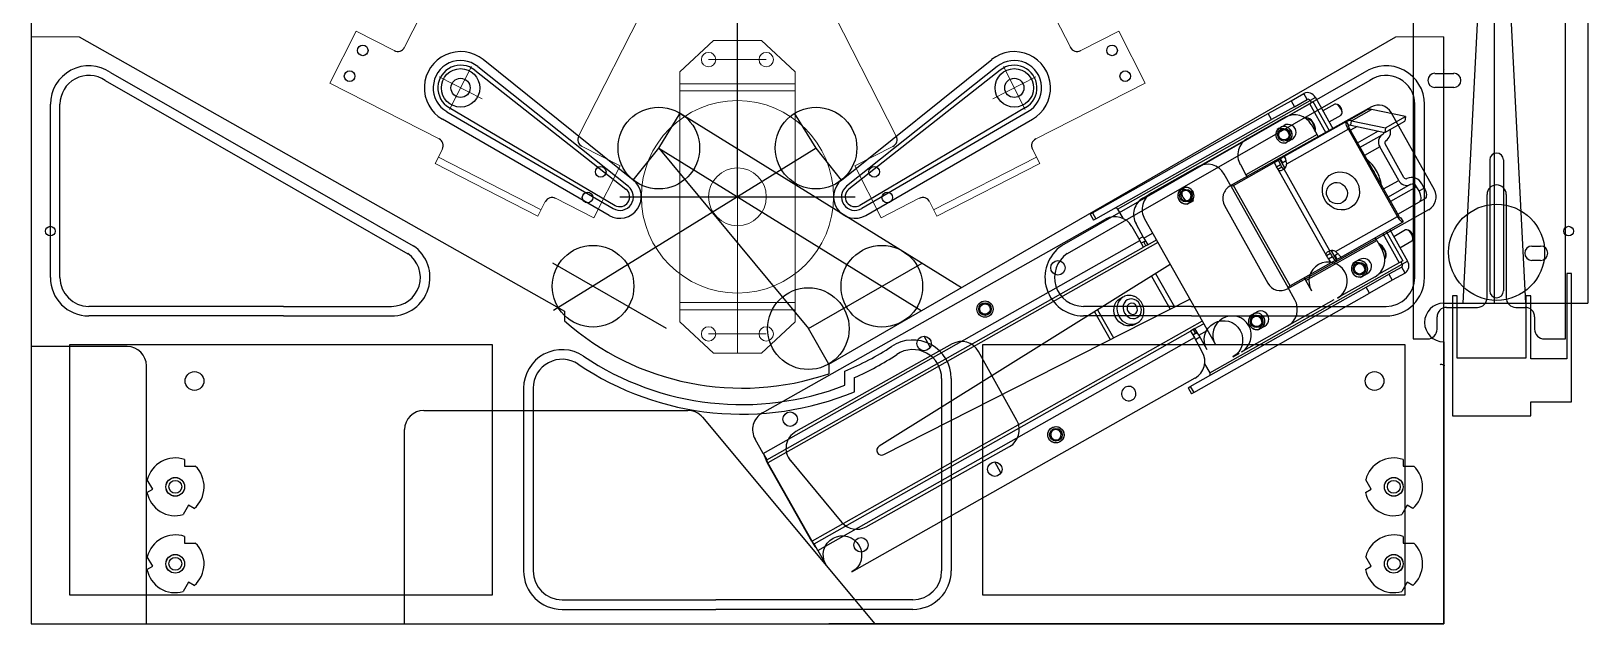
# Model space of a CAD drawing. Extents: x 0 to 20.3, y 0 to 42.
# Drawn here: x 0 to 20.25, y 0 to 7.7 of the extents above; entities that cross this region are included whole.
import ezdxf

# ---------------------------------------------------------------- set-up
doc = ezdxf.new("R2010")
doc.units = 0
doc.header["$LTSCALE"] = 5
doc.header["$MEASUREMENT"] = 0
for name, color, linetype in [('DF_COMP', 4, 'Continuous'), ('Z0_BALLGEOM', 6, 'Continuous'), ('Z0_BOTCOMP', 4, 'Continuous'), ('Z0_CUT500', 4, 'Continuous'), ('Z0_CUTFLUTE', 5, 'Continuous'), ('Z0_TOPCOMP', 6, 'Continuous'), ('Z0_WOODOUTLINE', 5, 'Continuous')]:
    doc.layers.add(name, color=color, linetype=linetype)

msp = doc.modelspace()

# ---------------------------------------------------------------- linework, layer by layer
at = {"layer": 'DF_COMP', "color": 4, "linetype": 'Continuous', "lineweight": 25}
for p, q in [((18.57, 7.06), (18.57, 7.06)), ((18.57, 7.06), (18.57, 7.06)), ((19.035, 5.702), (19.035, 5.702)), ((19.035, 5.702), (19.035, 5.702)), ((18.332, 3.368), (18.329, 3.365)), ((18.332, 3.368), (18.329, 3.365)), ((18.34, 3.369), (18.332, 3.368)), ((18.34, 3.369), (18.332, 3.368)), ((18.351, 3.368), (18.34, 3.369)), ((18.351, 3.368), (18.34, 3.369)), ((18.363, 3.364), (18.351, 3.368)), ((18.363, 3.364), (18.351, 3.368)), ((18.376, 3.358), (18.363, 3.364)), ((18.376, 3.358), (18.363, 3.364)), ((18.386, 3.359), (18.377, 3.357)), ((18.386, 3.359), (18.377, 3.357)), ((18.387, 3.351), (18.386, 3.359)), ((18.387, 3.351), (18.386, 3.359))]:
    msp.add_line(p, q, dxfattribs=at)
at = {"layer": 'Z0_BALLGEOM', "color": 5, "linetype": 'Continuous', "lineweight": 25}
for p, q in [((9.188, 5.548), (9.188, 13)), ((7.658, 5.548), (10.717, 5.548))]:
    msp.add_line(p, q, dxfattribs=at)
at = {"layer": 'Z0_BALLGEOM', "color": 6, "linetype": 'Continuous', "lineweight": 25}
for p, q in [((8.165, 6.181), (8.444, 6.633)), ((8.444, 6.633), (12.102, 4.37)), ((10.21, 6.181), (9.931, 6.633)), ((7.833, 5.766), (8.165, 6.181)), ((8.165, 6.181), (10.11, 3.835)), ((8.165, 6.181), (9.188, 5.548)), ((10.21, 6.181), (9.188, 5.548)), ((10.542, 5.766), (10.21, 6.181)), ((9.188, 5.548), (6.796, 4.069)), ((9.188, 5.548), (11.579, 4.069)), ((8.265, 3.835), (6.786, 4.688)), ((10.11, 3.835), (11.589, 4.688)), ((10.375, 3.375), (10.11, 3.835))]:
    msp.add_line(p, q, dxfattribs=at)
for centre in [(8.165, 6.181), (10.21, 6.181), (7.309, 4.386), (11.066, 4.386), (10.11, 3.835)]:
    msp.add_circle(centre, 0.531, dxfattribs=at)
at = {"layer": 'Z0_BOTCOMP', "color": 4, "linetype": 'Continuous', "lineweight": 5}
for p, q in [((4.857, 7.491), (5.929, 9.596)), ((13.518, 7.491), (12.446, 9.596)), ((7.122, 6.337), (8.195, 8.441)), ((11.253, 6.337), (10.18, 8.441)), ((3.884, 7.026), (4.227, 7.699)), ((4.227, 7.699), (4.722, 7.447)), ((14.148, 7.699), (13.653, 7.447)), ((14.491, 7.026), (14.148, 7.699)), ((8.438, 7.173), (8.875, 7.58)), ((8.875, 7.58), (9.5, 7.58)), ((9.188, 7.017), (9.188, 7.58)), ((9.5, 7.58), (9.938, 7.173)), ((8.812, 7.33), (9.562, 7.33)), ((9.188, 7.33), (9.188, 7.017)), ((5.307, 7.105), (5.865, 6.821)), ((5.444, 6.684), (5.728, 7.241)), ((8.438, 7.017), (8.438, 7.173)), ((9.938, 7.017), (9.938, 7.173)), ((13.068, 7.105), (12.51, 6.821)), ((12.931, 6.684), (12.647, 7.241)), ((5.307, 6.301), (3.884, 7.026)), ((8.438, 6.923), (8.438, 7.017)), ((8.438, 7.017), (9.938, 7.017)), ((8.438, 4.173), (8.438, 6.923)), ((8.438, 6.923), (9.938, 6.923)), ((9.938, 6.923), (8.438, 6.923)), ((9.188, 7.017), (9.188, 4.08)), ((9.938, 7.017), (9.938, 6.923)), ((9.938, 6.923), (9.938, 4.173)), ((13.068, 6.301), (14.491, 7.026)), ((5.255, 5.979), (5.35, 6.166)), ((7.166, 6.202), (7.661, 5.95)), ((11.209, 6.202), (10.714, 5.95)), ((13.12, 5.979), (13.025, 6.166)), ((6.593, 5.298), (5.255, 5.979)), ((6.635, 5.38), (5.297, 6.062)), ((7.318, 5.276), (7.661, 5.95)), ((11.057, 5.276), (10.714, 5.95)), ((11.74, 5.38), (13.078, 6.062)), ((11.782, 5.298), (13.12, 5.979)), ((6.688, 5.485), (6.593, 5.298)), ((7.318, 5.276), (6.823, 5.529)), ((7.938, 5.548), (10.438, 5.548)), ((11.057, 5.276), (11.552, 5.529)), ((11.687, 5.485), (11.782, 5.298)), ((8.438, 4.173), (8.438, 4.08)), ((9.938, 4.173), (8.438, 4.173)), ((9.938, 4.173), (8.438, 4.173)), ((8.438, 3.923), (8.438, 4.08)), ((8.438, 4.08), (9.938, 4.08)), ((9.188, 4.08), (9.188, 3.517)), ((9.188, 4.08), (9.188, 3.767)), ((9.938, 4.08), (9.938, 4.173)), ((9.938, 3.923), (9.938, 4.08)), ((8.438, 3.923), (8.875, 3.517)), ((9.5, 3.517), (9.938, 3.923)), ((8.812, 3.767), (9.562, 3.767)), ((8.875, 3.517), (9.5, 3.517))]:
    msp.add_line(p, q, dxfattribs=at)
at = {"layer": 'Z0_BOTCOMP', "color": 4, "linetype": 'Continuous', "lineweight": 25}
for p, q in [((17.978, 8.552), (17.978, 3.702)), ((19.958, 3.702), (19.958, 7.862)), ((18.261, 7.152), (18.506, 7.152)), ((18.386, 7.197), (18.386, 7.197)), ((16.389, 6.797), (16.555, 6.891)), ((16.6, 6.813), (16.555, 6.891)), ((18.506, 6.967), (18.261, 6.967)), ((14.133, 5.387), (16.637, 6.799)), ((16.092, 6.63), (16.389, 6.797)), ((16.434, 6.719), (16.136, 6.551)), ((16.632, 6.756), (16.358, 6.602)), ((16.389, 6.797), (16.434, 6.719)), ((16.434, 6.719), (16.6, 6.813)), ((16.677, 6.782), (16.632, 6.756)), ((16.846, 6.377), (16.632, 6.756)), ((16.705, 6.838), (16.637, 6.799)), ((16.637, 6.799), (16.654, 6.769)), ((16.891, 6.403), (16.677, 6.782)), ((16.705, 6.838), (16.936, 6.428)), ((16.958, 6.75), (16.803, 6.663)), ((16.959, 6.751), (16.958, 6.75)), ((16.973, 6.753), (16.959, 6.751)), ((16.99, 6.747), (16.973, 6.753)), ((17.003, 6.741), (16.986, 6.749)), ((17.008, 6.733), (16.99, 6.747)), ((17.024, 6.714), (17.008, 6.733)), ((17.038, 6.691), (17.024, 6.714)), ((17.048, 6.667), (17.038, 6.691)), ((17.175, 6.537), (17.435, 6.683)), ((17.879, 6.59), (17.435, 6.683)), ((13.806, 5.34), (16.092, 6.63)), ((13.85, 5.261), (16.136, 6.551)), ((16.312, 6.582), (15.825, 6.307)), ((16.136, 6.551), (16.092, 6.63)), ((17.111, 6.527), (16.301, 6.07)), ((16.594, 6.573), (16.579, 6.568)), ((16.594, 6.573), (16.58, 6.568)), ((16.594, 6.573), (16.582, 6.569)), ((16.613, 6.57), (16.594, 6.573)), ((16.613, 6.57), (16.594, 6.573)), ((16.613, 6.57), (16.594, 6.573)), ((16.633, 6.559), (16.613, 6.57)), ((16.633, 6.559), (16.613, 6.57)), ((16.633, 6.559), (16.613, 6.57)), ((16.653, 6.542), (16.633, 6.559)), ((16.653, 6.542), (16.633, 6.559)), ((16.653, 6.542), (16.633, 6.559)), ((16.672, 6.518), (16.653, 6.542)), ((16.672, 6.519), (16.653, 6.542)), ((16.672, 6.519), (16.653, 6.542)), ((16.727, 6.356), (16.653, 6.487)), ((16.688, 6.492), (16.672, 6.519)), ((16.688, 6.492), (16.672, 6.519)), ((16.688, 6.492), (16.672, 6.518)), ((16.699, 6.464), (16.688, 6.492)), ((16.7, 6.464), (16.688, 6.492)), ((16.7, 6.464), (16.688, 6.492)), ((16.884, 6.52), (17.039, 6.607)), ((17.039, 6.607), (17.043, 6.611)), ((17.043, 6.611), (17.05, 6.624)), ((17.052, 6.643), (17.048, 6.667)), ((17.05, 6.624), (17.052, 6.643)), ((17.052, 6.632), (17.054, 6.651)), ((17.105, 6.515), (17.107, 6.523)), ((17.105, 6.504), (17.105, 6.515)), ((17.107, 6.491), (17.105, 6.504)), ((17.107, 6.523), (17.111, 6.527)), ((17.112, 6.476), (17.107, 6.491)), ((17.111, 6.527), (17.37, 6.673)), ((17.14, 6.475), (17.111, 6.527)), ((17.166, 6.478), (17.175, 6.537)), ((17.175, 6.537), (17.619, 6.444)), ((17.61, 6.385), (17.87, 6.532)), ((17.619, 6.444), (17.879, 6.59)), ((17.879, 6.59), (17.87, 6.532)), ((15.209, 5.953), (15.784, 6.278)), ((16.727, 6.356), (15.803, 5.835)), ((16.208, 6.425), (16.298, 6.476)), ((16.401, 6.293), (16.311, 6.243)), ((17.135, 6.426), (16.331, 5.972)), ((16.706, 6.436), (16.699, 6.464)), ((16.706, 6.436), (16.7, 6.464)), ((16.706, 6.436), (16.7, 6.464)), ((16.704, 6.397), (16.707, 6.412)), ((16.704, 6.397), (16.707, 6.412)), ((16.704, 6.397), (16.707, 6.412)), ((16.707, 6.412), (16.706, 6.436)), ((16.707, 6.412), (16.706, 6.436)), ((16.707, 6.412), (16.706, 6.436)), ((16.746, 6.321), (16.727, 6.356)), ((17.118, 6.46), (17.112, 6.476)), ((17.125, 6.443), (17.118, 6.46)), ((17.135, 6.426), (17.125, 6.443)), ((17.15, 6.434), (17.135, 6.426)), ((17.773, 5.293), (17.135, 6.426)), ((17.138, 6.47), (17.139, 6.473)), ((17.138, 6.466), (17.138, 6.47)), ((17.139, 6.461), (17.138, 6.466)), ((17.139, 6.473), (17.14, 6.475)), ((17.141, 6.455), (17.139, 6.461)), ((17.143, 6.448), (17.141, 6.455)), ((17.146, 6.441), (17.143, 6.448)), ((17.15, 6.434), (17.146, 6.441)), ((17.789, 5.302), (17.15, 6.434)), ((17.248, 6.461), (17.162, 6.412)), ((17.166, 6.478), (17.61, 6.385)), ((17.254, 6.249), (17.527, 6.403)), ((17.287, 6.191), (17.576, 6.354)), ((17.576, 6.354), (17.576, 6.354)), ((17.619, 6.444), (17.61, 6.385)), ((17.544, 6.197), (17.346, 6.086)), ((17.789, 5.762), (17.544, 6.197)), ((17.857, 5.8), (17.612, 6.235)), ((17.62, 6.276), (17.62, 6.276)), ((15.177, 5.938), (14.578, 5.601)), ((15.64, 5.697), (16.168, 5.995)), ((15.73, 5.966), (15.803, 5.835)), ((16.168, 5.995), (16.22, 6.025)), ((16.168, 5.995), (16.2, 5.937)), ((16.2, 5.937), (16.252, 5.966)), ((16.215, 5.909), (16.267, 5.938)), ((16.215, 5.909), (16.851, 4.781)), ((16.243, 6.037), (16.22, 6.025)), ((16.22, 6.025), (16.252, 5.966)), ((16.247, 6.04), (16.243, 6.037)), ((16.31, 5.918), (16.243, 6.037)), ((16.243, 6.037), (16.243, 6.037)), ((16.243, 6.037), (16.31, 5.918)), ((16.253, 6.043), (16.247, 6.04)), ((16.276, 5.987), (16.247, 6.04)), ((16.301, 6.07), (16.253, 6.043)), ((16.282, 5.991), (16.253, 6.043)), ((16.276, 5.987), (16.273, 5.985)), ((16.282, 5.991), (16.276, 5.987)), ((16.323, 6.014), (16.282, 5.991)), ((16.895, 4.848), (16.298, 5.906)), ((16.314, 6.047), (16.301, 6.07)), ((16.304, 5.929), (16.324, 5.94)), ((17.454, 5.896), (17.47, 5.869)), ((15.022, 5.684), (14.933, 5.634)), ((15.61, 5.68), (15.518, 5.843)), ((15.64, 5.697), (15.61, 5.68)), ((15.61, 5.68), (16.347, 4.374)), ((16.378, 4.391), (15.64, 5.697)), ((15.803, 5.835), (15.823, 5.801)), ((16.798, 5.667), (16.808, 5.712)), ((16.808, 5.712), (16.827, 5.754)), ((16.827, 5.754), (16.853, 5.792)), ((16.853, 5.792), (16.886, 5.823)), ((16.859, 5.648), (16.874, 5.678)), ((16.874, 5.678), (16.897, 5.703)), ((16.886, 5.823), (16.925, 5.848)), ((16.897, 5.703), (16.925, 5.722)), ((16.925, 5.848), (16.967, 5.864)), ((16.925, 5.722), (16.957, 5.732)), ((16.957, 5.732), (16.991, 5.734)), ((16.967, 5.864), (17.012, 5.871)), ((16.991, 5.734), (17.024, 5.728)), ((17.012, 5.871), (17.058, 5.87)), ((17.024, 5.728), (17.056, 5.712)), ((17.056, 5.712), (17.083, 5.69)), ((17.058, 5.87), (17.104, 5.86)), ((17.083, 5.69), (17.103, 5.662)), ((17.104, 5.86), (17.146, 5.841)), ((17.146, 5.841), (17.185, 5.815)), ((17.185, 5.815), (17.219, 5.781)), ((17.219, 5.781), (17.246, 5.742)), ((17.246, 5.742), (17.265, 5.699)), ((17.265, 5.699), (17.277, 5.653)), ((17.47, 5.869), (17.485, 5.841)), ((17.592, 5.65), (17.789, 5.762)), ((17.94, 5.708), (17.652, 5.545)), ((18.023, 5.678), (17.684, 5.487)), ((17.896, 5.786), (17.896, 5.786)), ((17.94, 5.708), (17.941, 5.708)), ((18.054, 5.624), (18.023, 5.678)), ((18.122, 5.662), (18.091, 5.717)), ((14.468, 5.535), (14.549, 5.581)), ((15.036, 5.451), (15.125, 5.501)), ((16.796, 5.62), (16.798, 5.667)), ((16.803, 5.573), (16.796, 5.62)), ((16.819, 5.528), (16.803, 5.573)), ((16.842, 5.487), (16.819, 5.528)), ((16.872, 5.451), (16.842, 5.487)), ((16.851, 5.614), (16.859, 5.648)), ((16.852, 5.579), (16.851, 5.614)), ((16.862, 5.546), (16.852, 5.579)), ((16.879, 5.515), (16.862, 5.546)), ((16.903, 5.489), (16.879, 5.515)), ((16.932, 5.47), (16.903, 5.489)), ((16.965, 5.459), (16.932, 5.47)), ((17.063, 5.478), (17.032, 5.463)), ((17.088, 5.5), (17.063, 5.478)), ((17.107, 5.528), (17.088, 5.5)), ((17.103, 5.662), (17.117, 5.629)), ((17.119, 5.56), (17.107, 5.528)), ((17.117, 5.629), (17.122, 5.595)), ((17.122, 5.595), (17.119, 5.56)), ((17.236, 5.475), (17.206, 5.441)), ((17.259, 5.515), (17.236, 5.475)), ((17.273, 5.559), (17.259, 5.515)), ((17.279, 5.606), (17.273, 5.559)), ((17.277, 5.653), (17.279, 5.606)), ((17.776, 5.324), (18.061, 5.484)), ((18.054, 5.624), (18.122, 5.662)), ((18.065, 5.602), (18.054, 5.624)), ((18.129, 5.522), (18.061, 5.484)), ((18.061, 5.484), (18.07, 5.492)), ((18.073, 5.58), (18.065, 5.602)), ((18.07, 5.492), (18.077, 5.504)), ((18.079, 5.558), (18.073, 5.58)), ((18.077, 5.504), (18.081, 5.52)), ((18.081, 5.538), (18.079, 5.558)), ((18.081, 5.52), (18.081, 5.538)), ((18.122, 5.662), (18.132, 5.64)), ((18.138, 5.531), (18.129, 5.522)), ((18.132, 5.64), (18.141, 5.618)), ((18.145, 5.542), (18.138, 5.531)), ((18.141, 5.618), (18.147, 5.596)), ((18.148, 5.558), (18.145, 5.542)), ((18.147, 5.596), (18.149, 5.576)), ((18.149, 5.576), (18.148, 5.558)), ((18.938, 4.237), (18.938, 5.577)), ((19.188, 5.577), (19.188, 4.237)), ((13.777, 5.323), (13.806, 5.34)), ((13.777, 5.323), (13.821, 5.245)), ((13.806, 5.34), (13.85, 5.261)), ((14.133, 5.387), (14.199, 5.269)), ((16.909, 5.42), (16.872, 5.451)), ((16.95, 5.398), (16.909, 5.42)), ((16.994, 5.383), (16.95, 5.398)), ((16.999, 5.457), (16.965, 5.459)), ((16.969, 4.839), (17.773, 5.293)), ((17.04, 5.377), (16.994, 5.383)), ((17.032, 5.463), (16.999, 5.457)), ((17.086, 5.38), (17.04, 5.377)), ((17.13, 5.392), (17.086, 5.38)), ((17.17, 5.413), (17.13, 5.392)), ((17.206, 5.441), (17.17, 5.413)), ((17.789, 5.302), (17.773, 5.293)), ((17.783, 5.277), (17.773, 5.293)), ((17.794, 5.261), (17.783, 5.277)), ((17.793, 5.295), (17.789, 5.302)), ((17.797, 5.289), (17.793, 5.295)), ((17.801, 5.284), (17.797, 5.289)), ((17.805, 5.279), (17.801, 5.284)), ((17.809, 5.276), (17.805, 5.279)), ((17.813, 5.273), (17.809, 5.276)), ((17.816, 5.272), (17.813, 5.273)), ((17.818, 5.273), (17.816, 5.272)), ((17.818, 5.273), (17.848, 5.221)), ((9.512, 2.74), (13.976, 5.258)), ((13.85, 5.261), (13.821, 5.245)), ((14.316, 5.163), (14.42, 4.979)), ((14.476, 5.011), (14.373, 5.195)), ((14.476, 5.011), (14.588, 5.074)), ((14.483, 5.26), (15.405, 3.627)), ((17.033, 4.761), (17.848, 5.221)), ((17.583, 5.071), (17.796, 4.692)), ((17.628, 5.096), (17.842, 4.718)), ((17.673, 5.122), (17.904, 4.712)), ((17.879, 5.117), (17.725, 5.03)), ((17.805, 5.247), (17.794, 5.261)), ((17.815, 5.236), (17.805, 5.247)), ((17.825, 5.227), (17.815, 5.236)), ((17.834, 5.222), (17.825, 5.227)), ((17.842, 5.219), (17.834, 5.222)), ((17.848, 5.221), (17.842, 5.219)), ((17.88, 5.118), (17.879, 5.117)), ((17.894, 5.12), (17.88, 5.118)), ((17.911, 5.114), (17.894, 5.12)), ((17.924, 5.108), (17.907, 5.116)), ((17.929, 5.1), (17.911, 5.114)), ((17.946, 5.081), (17.929, 5.1)), ((17.96, 5.058), (17.946, 5.081)), ((9.521, 2.215), (14.42, 4.979)), ((9.57, 2.129), (14.469, 4.893)), ((14.656, 4.953), (9.585, 2.092)), ((14.407, 5.002), (14.464, 5.034)), ((14.469, 4.893), (14.42, 4.979)), ((14.473, 4.964), (14.439, 4.945)), ((14.502, 4.912), (14.469, 4.893)), ((14.473, 4.964), (14.496, 4.977)), ((14.502, 4.912), (14.473, 4.964)), ((14.476, 5.011), (14.525, 4.925)), ((14.525, 4.925), (14.502, 4.912)), ((14.525, 4.925), (14.637, 4.988)), ((16.58, 4.459), (17.503, 4.98)), ((17.503, 4.98), (17.483, 5.015)), ((17.503, 4.98), (17.577, 4.849)), ((17.534, 4.937), (17.526, 4.939)), ((17.534, 4.937), (17.526, 4.939)), ((17.534, 4.937), (17.526, 4.939)), ((17.554, 4.926), (17.534, 4.937)), ((17.554, 4.926), (17.534, 4.937)), ((17.554, 4.926), (17.534, 4.937)), ((17.574, 4.909), (17.554, 4.926)), ((17.574, 4.909), (17.554, 4.926)), ((17.574, 4.909), (17.554, 4.926)), ((17.593, 4.885), (17.574, 4.909)), ((17.593, 4.885), (17.574, 4.909)), ((17.593, 4.886), (17.574, 4.909)), ((17.609, 4.859), (17.593, 4.886)), ((17.609, 4.859), (17.593, 4.885)), ((17.609, 4.859), (17.593, 4.885)), ((17.597, 4.864), (17.609, 4.838)), ((17.805, 4.887), (17.96, 4.974)), ((17.969, 5.034), (17.96, 5.058)), ((17.96, 4.974), (17.964, 4.978)), ((17.964, 4.978), (17.972, 4.991)), ((17.973, 5.01), (17.969, 5.034)), ((17.972, 4.991), (17.973, 5.01)), ((17.973, 4.999), (17.975, 5.018)), ((19.521, 4.907), (19.636, 4.907)), ((14.817, 4.669), (11.03, 2.307)), ((15.332, 3.262), (17.836, 4.674)), ((16.905, 4.689), (16.378, 4.391)), ((16.904, 4.811), (16.851, 4.782)), ((16.929, 4.768), (16.877, 4.738)), ((16.877, 4.738), (16.905, 4.689)), ((16.957, 4.718), (16.905, 4.689)), ((16.911, 4.852), (16.98, 4.731)), ((16.98, 4.731), (16.912, 4.852)), ((16.919, 4.84), (16.939, 4.851)), ((16.929, 4.768), (16.957, 4.718)), ((16.954, 4.785), (16.951, 4.783)), ((16.954, 4.785), (16.962, 4.789)), ((16.984, 4.733), (16.954, 4.785)), ((16.957, 4.718), (16.98, 4.731)), ((16.962, 4.789), (16.999, 4.81)), ((16.991, 4.737), (16.962, 4.789)), ((16.984, 4.733), (16.98, 4.731)), ((16.98, 4.731), (16.98, 4.731)), ((16.984, 4.733), (16.991, 4.737)), ((16.991, 4.737), (17.033, 4.761)), ((17.28, 4.734), (17.191, 4.684)), ((17.796, 4.692), (17.523, 4.538)), ((17.612, 4.771), (17.606, 4.763)), ((17.608, 4.745), (17.613, 4.747)), ((17.608, 4.744), (17.613, 4.747)), ((17.621, 4.831), (17.609, 4.859)), ((17.621, 4.831), (17.609, 4.859)), ((17.621, 4.831), (17.609, 4.859)), ((17.609, 4.838), (17.616, 4.812)), ((17.61, 4.746), (17.613, 4.747)), ((17.617, 4.789), (17.612, 4.771)), ((17.613, 4.747), (17.623, 4.76)), ((17.613, 4.747), (17.623, 4.76)), ((17.613, 4.747), (17.623, 4.76)), ((17.616, 4.812), (17.617, 4.789)), ((17.627, 4.803), (17.621, 4.831)), ((17.627, 4.803), (17.621, 4.831)), ((17.628, 4.803), (17.621, 4.831)), ((17.623, 4.76), (17.628, 4.779)), ((17.623, 4.76), (17.628, 4.779)), ((17.623, 4.76), (17.628, 4.779)), ((17.628, 4.779), (17.627, 4.803)), ((17.628, 4.779), (17.627, 4.803)), ((17.628, 4.779), (17.628, 4.803)), ((17.842, 4.718), (17.796, 4.692)), ((17.819, 4.705), (17.836, 4.674)), ((17.836, 4.674), (17.904, 4.712)), ((19.428, 4.815), (19.428, 4.815)), ((19.636, 4.722), (19.521, 4.722)), ((19.728, 4.815), (19.728, 4.815)), ((14.575, 4.517), (14.816, 4.089)), ((14.627, 4.55), (14.871, 4.117)), ((16.56, 4.494), (16.58, 4.459)), ((16.654, 4.329), (16.58, 4.459)), ((17.482, 4.509), (16.994, 4.234)), ((17.294, 4.501), (17.383, 4.551)), ((17.365, 4.374), (17.662, 4.542)), ((17.706, 4.463), (17.409, 4.295)), ((17.828, 4.635), (17.662, 4.542)), ((17.662, 4.542), (17.706, 4.463)), ((17.872, 4.557), (17.706, 4.463)), ((17.872, 4.557), (17.828, 4.635)), ((20.038, 4.552), (19.975, 4.552)), ((19.975, 4.552), (19.975, 3.445)), ((20.038, 2.885), (20.038, 4.552)), ((15.078, 3.084), (17.365, 4.374)), ((15.123, 3.006), (17.409, 4.295)), ((16.347, 4.374), (16.378, 4.391)), ((16.439, 4.21), (16.347, 4.374)), ((17.409, 4.295), (17.365, 4.374)), ((18.551, 4.262), (18.488, 4.262)), ((18.488, 4.262), (18.488, 2.702)), ((18.551, 3.452), (18.551, 4.262)), ((19.508, 4.262), (19.445, 4.262)), ((19.445, 4.262), (19.445, 3.452)), ((19.508, 3.445), (19.508, 4.262)), ((11.091, 2.198), (15.071, 4.218)), ((13.834, 4.055), (14.038, 3.694)), ((13.872, 4.079), (14.078, 3.714)), ((14.085, 4.072), (14.087, 4.112)), ((14.09, 4.032), (14.085, 4.072)), ((14.087, 4.112), (14.098, 4.149)), ((14.098, 4.149), (14.116, 4.182)), ((14.116, 4.182), (14.141, 4.208)), ((14.141, 4.208), (14.163, 4.224)), ((14.202, 4.246), (14.164, 4.224)), ((14.206, 4.135), (14.204, 4.102)), ((14.204, 4.102), (14.21, 4.069)), ((14.217, 4.165), (14.206, 4.135)), ((14.21, 4.069), (14.223, 4.037)), ((14.234, 4.19), (14.217, 4.165)), ((14.258, 4.208), (14.234, 4.19)), ((14.263, 4.134), (14.256, 4.111)), ((14.256, 4.111), (14.257, 4.085)), ((14.257, 4.085), (14.266, 4.061)), ((14.286, 4.219), (14.258, 4.208)), ((14.277, 4.152), (14.263, 4.134)), ((14.266, 4.061), (14.282, 4.041)), ((14.297, 4.163), (14.277, 4.152)), ((14.317, 4.221), (14.286, 4.219)), ((14.319, 4.166), (14.297, 4.163)), ((14.348, 4.215), (14.317, 4.221)), ((14.343, 4.16), (14.319, 4.166)), ((14.364, 4.145), (14.343, 4.16)), ((14.377, 4.2), (14.348, 4.215)), ((14.38, 4.125), (14.364, 4.145)), ((14.369, 4.034), (14.383, 4.052)), ((14.403, 4.177), (14.377, 4.2)), ((14.389, 4.101), (14.38, 4.125)), ((14.383, 4.052), (14.39, 4.076)), ((14.39, 4.076), (14.389, 4.101)), ((14.423, 4.149), (14.403, 4.177)), ((14.436, 4.118), (14.423, 4.149)), ((14.429, 4.021), (14.44, 4.051)), ((14.442, 4.084), (14.436, 4.118)), ((14.44, 4.051), (14.442, 4.084)), ((15.943, 4.051), (15.854, 4.001)), ((16.373, 3.889), (16.948, 4.214)), ((18.413, 4.112), (18.813, 4.112)), ((19.313, 4.112), (19.433, 4.112)), ((15.232, 3.933), (10.161, 1.072)), ((14.103, 3.993), (14.09, 4.032)), ((14.124, 3.957), (14.103, 3.993)), ((14.15, 3.925), (14.124, 3.957)), ((14.182, 3.9), (14.15, 3.925)), ((14.217, 3.881), (14.182, 3.9)), ((14.255, 3.872), (14.217, 3.881)), ((14.223, 4.037), (14.243, 4.009)), ((14.243, 4.009), (14.269, 3.987)), ((14.292, 3.87), (14.255, 3.872)), ((14.269, 3.987), (14.298, 3.972)), ((14.282, 4.041), (14.303, 4.027)), ((14.328, 3.878), (14.292, 3.87)), ((14.298, 3.972), (14.329, 3.965)), ((14.303, 4.027), (14.327, 4.021)), ((14.327, 4.021), (14.349, 4.023)), ((14.352, 3.889), (14.328, 3.878)), ((14.329, 3.965), (14.36, 3.967)), ((14.349, 4.023), (14.369, 4.034)), ((14.353, 3.889), (14.391, 3.911)), ((14.36, 3.967), (14.388, 3.978)), ((14.388, 3.978), (14.412, 3.996)), ((14.412, 3.996), (14.429, 4.021)), ((15.139, 3.836), (15.251, 3.899)), ((15.745, 3.532), (16.344, 3.87)), ((15.957, 3.818), (16.046, 3.868)), ((18.288, 3.827), (18.288, 3.987)), ((19.558, 3.987), (19.558, 3.827)), ((10.184, 1.04), (15.083, 3.804)), ((10.233, 0.954), (15.132, 3.718)), ((11.695, 3.593), (11.615, 3.736)), ((15.117, 3.823), (15.083, 3.804)), ((15.083, 3.804), (15.132, 3.718)), ((15.146, 3.771), (15.112, 3.752)), ((15.139, 3.836), (15.117, 3.823)), ((15.117, 3.823), (15.146, 3.771)), ((15.235, 3.534), (15.132, 3.718)), ((15.188, 3.75), (15.139, 3.836)), ((15.144, 3.695), (15.201, 3.727)), ((15.146, 3.771), (15.169, 3.784)), ((15.188, 3.75), (15.3, 3.813)), ((15.188, 3.75), (15.292, 3.566)), ((17.978, 3.702), (18.163, 3.702)), ((19.683, 3.702), (19.958, 3.702)), ((15.632, 3.471), (15.713, 3.517)), ((19.445, 3.452), (18.551, 3.452)), ((19.975, 3.445), (19.508, 3.445)), ((15.265, 3.379), (15.332, 3.262)), ((10.677, 0.675), (15.14, 3.194)), ((15.049, 3.068), (15.078, 3.084)), ((15.049, 3.068), (15.093, 2.989)), ((15.078, 3.084), (15.123, 3.006)), ((15.123, 3.006), (15.093, 2.989)), ((19.508, 2.702), (19.508, 2.885)), ((19.508, 2.885), (20.038, 2.885)), ((18.488, 2.702), (19.508, 2.702)), ((9.521, 2.215), (9.417, 2.399)), ((1.996, 2.135), (1.996, 2.05)), ((1.996, 2.05), (2.135, 2.05)), ((9.521, 2.215), (9.57, 2.129)), ((9.54, 2.181), (9.54, 2.181)), ((9.569, 2.129), (9.54, 2.181)), ((9.57, 2.129), (9.569, 2.129)), ((9.585, 2.092), (9.579, 2.089)), ((10.155, 1.069), (9.579, 2.089)), ((10.161, 1.072), (9.585, 2.092)), ((12.616, 1.96), (12.536, 2.103)), ((17.846, 2.135), (17.846, 2.05)), ((17.846, 2.05), (17.985, 2.05)), ((1.581, 1.75), (1.511, 1.871)), ((17.431, 1.75), (17.361, 1.871)), ((1.507, 1.708), (1.581, 1.75)), ((17.357, 1.708), (17.431, 1.75)), ((2.048, 1.54), (1.979, 1.42)), ((2.122, 1.498), (2.048, 1.54)), ((17.898, 1.54), (17.829, 1.42)), ((17.972, 1.498), (17.898, 1.54)), ((1.996, 1.135), (1.996, 1.05)), ((1.996, 1.05), (2.135, 1.05)), ((10.161, 1.072), (10.155, 1.069)), ((10.184, 1.04), (10.213, 0.988)), ((10.184, 1.04), (10.184, 1.04)), ((10.233, 0.954), (10.184, 1.04)), ((17.846, 1.135), (17.846, 1.05)), ((17.846, 1.05), (17.985, 1.05)), ((1.581, 0.75), (1.511, 0.871)), ((10.213, 0.988), (10.213, 0.988)), ((10.233, 0.954), (10.336, 0.77)), ((17.431, 0.75), (17.361, 0.871)), ((1.507, 0.708), (1.581, 0.75)), ((17.357, 0.708), (17.431, 0.75)), ((2.048, 0.54), (1.979, 0.42)), ((2.122, 0.498), (2.048, 0.54)), ((17.898, 0.54), (17.829, 0.42)), ((17.972, 0.498), (17.898, 0.54))]:
    msp.add_line(p, q, dxfattribs=at)
for centre, radius in [((4.314, 7.45), 0.069), ((14.061, 7.45), 0.069), ((4.143, 7.116), 0.069), ((14.232, 7.116), 0.069), ((16.297, 6.355), 0.082), ((16.297, 6.355), 0.068), ((7.409, 5.873), 0.069), ((10.966, 5.873), 0.069), ((7.238, 5.539), 0.069), ((11.137, 5.539), 0.069), ((15.021, 5.563), 0.082), ((13.357, 4.625), 0.0938), ((17.28, 4.613), 0.082), ((17.28, 4.613), 0.068), ((12.408, 4.089), 0.106), ((12.408, 4.089), 0.106), ((12.408, 4.089), 0.082), ((15.942, 3.93), 0.082), ((15.942, 3.93), 0.068), ((11.615, 3.642), 0.0938), ((9.873, 2.659), 0.0938), ((13.33, 2.456), 0.106), ((13.33, 2.456), 0.082), ((12.536, 2.009), 0.0938), ((1.875, 1.78), 0.121), ((1.875, 1.78), 0.0835), ((17.725, 1.78), 0.121), ((17.725, 1.78), 0.0835), ((10.795, 1.026), 0.0938), ((1.875, 0.78), 0.121), ((1.875, 0.78), 0.0835), ((17.725, 0.78), 0.121), ((17.725, 0.78), 0.0835)]:
    msp.add_circle(centre, radius, dxfattribs=at)
at = {"layer": 'Z0_BOTCOMP', "color": 4, "linetype": 'Continuous', "lineweight": 5}
for centre, radius in [((8.812, 7.33), 0.0938), ((9.562, 7.33), 0.0938), ((9.188, 5.548), 1.25), ((9.188, 5.548), 0.375), ((8.812, 3.767), 0.0938), ((9.562, 3.767), 0.0938)]:
    msp.add_circle(centre, radius, dxfattribs=at)
at = {"layer": 'Z0_BOTCOMP', "color": 4, "linetype": 'Continuous', "lineweight": 25}
for centre, radius, start, end in [((4.768, 7.536), 0.1, -117, -27), ((13.607, 7.536), 0.1, -153, -63), ((18.261, 7.06), 0.0925, 90, 180), ((18.506, 7.06), 0.0925, 0, 90), ((18.261, 7.06), 0.0925, 180, -90), ((18.506, 7.06), 0.0925, -90, 0), ((16.435, 6.364), 0.25, 29.4306, 119.4303), ((5.261, 6.212), 0.1, -27, 63), ((7.211, 6.291), 0.1, 153, -117), ((11.164, 6.291), 0.1, -63, 27), ((13.114, 6.212), 0.1, 117, -153), ((16.297, 6.355), 0.106, 127.3069, -68.4461), ((16.297, 6.355), 0.106, -3.7281, 111.555), ((15.3, 5.721), 0.25, 29.4306, 119.4303), ((15.073, 5.593), 0.105, 119.4304, -60.5696), ((19.063, 5.577), 0.125, 90, 180), ((19.063, 5.577), 0.125, 0, 90), ((6.777, 5.439), 0.1, 63, 153), ((11.598, 5.439), 0.1, 27, 117), ((14.591, 5.318), 0.25, 119.4302, -150.5693), ((14.701, 5.383), 0.25, 119.4302, -150.5693), ((19.521, 4.815), 0.0925, 90, 180), ((19.636, 4.815), 0.0925, 0, 90), ((16.871, 4.451), 0.25, -60.5695, -150.5696), ((17.359, 4.727), 0.25, -60.5694, 29.4303), ((19.521, 4.815), 0.0925, 180, -90), ((19.636, 4.815), 0.0925, -90, 0), ((18.413, 3.987), 0.125, 90, 180), ((18.813, 4.237), 0.125, -90, 0), ((19.313, 4.237), 0.125, 180, -90), ((19.433, 3.987), 0.125, 0, 90), ((15.622, 3.75), 0.25, -60.5695, -150.5696), ((18.163, 3.827), 0.125, -90, 0), ((19.683, 3.827), 0.125, 180, -90), ((1.875, 1.78), 0.375, 71.1354, 166.023), ((1.875, 1.78), 0.375, -48.8646, 46.023), ((17.725, 1.78), 0.375, 71.1354, 166.023), ((17.725, 1.78), 0.375, -48.8646, 46.023), ((1.875, 1.78), 0.375, -168.8646, -73.977), ((17.725, 1.78), 0.375, -168.8646, -73.977), ((1.875, 0.78), 0.375, 71.1354, 166.023), ((1.875, 0.78), 0.375, -48.8646, 46.023), ((17.725, 0.78), 0.375, 71.1354, 166.023), ((17.725, 0.78), 0.375, -48.8646, 46.023), ((1.875, 0.78), 0.375, -168.8646, -73.977), ((17.725, 0.78), 0.375, -168.8646, -73.977)]:
    msp.add_arc(centre, radius, start, end, dxfattribs=at)
for centre, major_axis, start_param, end_param in [((16.603, 6.789), (0.102, 0.049), 0, 1.560525), ((16.612, 6.787), (0.0254, 0.0122), 0, 1.560466), ((16.955, 6.655), (0.0983, -0.004), 0, 1.107818), ((17.416, 6.592), (0.0195, 0.0911), 0, 0.721327), ((16.349, 6.384), (0.0516, -0.0915), 0, 3.141593), ((16.59, 6.465), (0.0859, 0.0314), 0, 1.166155), ((16.575, 6.43), (0.119, -0.017), 0, 0.726157), ((17.156, 6.445), (0.0195, 0.0911), 0, 0.721358), ((17.158, 6.442), (-0.0364, 0.0078), 4.712389, 5.433891), ((15.947, 6.089), (-0.123, 0.218), 0, 1.570805), ((16.297, 6.355), (-0.0827, -0.0671), 4.712389, 7.517903), ((16.297, 6.355), (0.0827, 0.0671), 4.712389, 7.517925), ((16.297, 6.355), (0.0843, 0.0642), 4.712389, 5.567043), ((17.639, 6.26), (-0.0635, 0.0947), 0, 1.56049), ((17.549, 6.4), (0.046, 0.0268), 4.712389, 5.506865), ((17.547, 6.393), (0.073, -0.116), 0, 1.254608), ((17.636, 6.252), (-0.0244, -0.0164), 4.712389, 6.272931), ((14.973, 5.256), (1.243, 0.653), 0, 0.022713), ((15.025, 5.285), (1.243, 0.653), 0, 0.022713), ((16.247, 5.973), (0.0668, 0.0509), 4.712389, 5.621516), ((17.049, 5.631), (0.453, 0.255), 0, 0.382714), ((17.049, 5.631), (0.515, 0.068), 0, 0.382714), ((15.021, 5.563), (0.0843, 0.0642), 4.712389, 7.579062), ((15.021, 5.563), (0.0827, 0.0671), 4.712389, 7.517925), ((17.892, 5.811), (0.049, -0.103), 4.712389, 6.272879), ((17.884, 5.813), (-0.0265, -0.0127), 0, 1.560542), ((17.958, 5.653), (0.132, 0.063), 0, 1.560516), ((17.967, 5.652), (0.056, 0.0268), 0, 1.560536), ((15.021, 5.563), (-0.0671, 0.0827), 0, 2.805514), ((15.021, 5.563), (-0.106, 0.007), 0, 2.012038), ((15.021, 5.563), (-0.0642, 0.0843), 0, 0.854654), ((15.021, 5.563), (0.0592, 0.0334), 4.712389, 10.995574), ((14.099, 5.04), (0.218, 0.123), 0, 1.570791), ((14.108, 5.374), (-0.0122, 0.0254), 4.712389, 6.272943), ((17.877, 5.022), (0.004, 0.0983), 4.712389, 5.820207), ((17.488, 4.812), (-0.051, 0.108), 4.712389, 5.438546), ((15.633, 4.039), (1.243, 0.699), 0, 0.035247), ((16.923, 4.768), (0.0461, 0.071), 0, 0.911864), ((15.688, 4.07), (1.241, 0.698), 0, 0.035327), ((17.28, 4.613), (-0.0671, 0.0827), 0, 2.805514), ((17.28, 4.613), (-0.0642, 0.0843), 0, 0.854654), ((17.28, 4.613), (0.0843, 0.0642), 4.712389, 7.579062), ((17.28, 4.613), (0.0671, -0.0827), 0, 2.805536), ((17.332, 4.642), (0.0516, -0.0915), 0, 3.141593), ((17.812, 4.659), (0.0157, -0.0234), 0, 1.560353), ((17.809, 4.651), (0.0937, 0.0628), 4.712389, 6.272886), ((17.28, 4.613), (-0.007, -0.106), 4.712389, 6.724427), ((14.301, 4.096), (-0.098, 0.15), 0, 1.578379), ((15.995, 3.96), (0.0516, -0.0915), 0, 3.141593), ((16.221, 4.088), (0.123, -0.218), 0, 1.570791), ((14.314, 4.073), (0.077, -0.163), 4.712389, 6.2821), ((15.942, 3.93), (-0.0827, -0.0671), 4.712389, 7.517903), ((15.942, 3.93), (-0.007, -0.106), 4.712389, 6.724427), ((15.942, 3.93), (-0.0843, -0.0642), 4.712389, 5.567043), ((15.942, 3.93), (0.0843, 0.0642), 4.712389, 7.579062), ((15.942, 3.93), (0.0827, 0.0671), 4.712389, 7.517925), ((15.017, 3.411), (0.218, 0.123), 4.712389, 6.28318), ((15.308, 3.246), (0.0157, -0.0234), 0, 1.560441), ((14.278, 2.991), (0.0817, 0.0461), 4.712389, 10.995574), ((9.635, 2.522), (-0.218, -0.123), 4.712389, 6.283194), ((13.33, 2.456), (0.0592, 0.0334), 4.712389, 10.995574), ((11.063, 2.254), (-0.0529, -0.0333), 4.712389, 7.756973), ((9.774, 2.227), (0.046, -0.234), 4.712389, 5.135518), ((9.662, 2.147), (-0.0925, -0.0182), 0, 0.423202), ((10.373, 1.164), (-0.218, -0.095), 0, 0.423129), ((10.247, 1.11), (-0.0865, -0.0376), 0, 0.423202)]:
    msp.add_ellipse(centre, major_axis=major_axis, ratio=1, start_param=start_param, end_param=end_param, dxfattribs=at)
at = {"layer": 'Z0_BOTCOMP', "color": 4, "linetype": 'Continuous', "lineweight": 25, "extrusion": (0, 0, -1)}
for centre, major_axis, start_param, end_param in [((16.26, 6.334), (0.0915, 0.0516), 4.712389, 7.853982), ((14.984, 5.542), (0.0915, 0.0516), 4.712389, 7.853982), ((17.243, 4.592), (0.0915, 0.0516), 4.712389, 7.853982), ((15.51, 3.689), (-0.218, -0.123), 0, 4.712388), ((15.905, 3.909), (-0.0516, 0.0915), 0, 3.141593), ((10.554, 0.893), (-0.123, 0.218), 4.712389, 9.424777)]:
    msp.add_ellipse(centre, major_axis=major_axis, ratio=1, start_param=start_param, end_param=end_param, dxfattribs=at)
at = {"layer": 'Z0_BOTCOMP', "color": 4, "linetype": 'Continuous', "lineweight": 25}
for centre, major_axis in [((12.408, 4.089), (0.0334, -0.0592)), ((13.33, 2.456), (0.0521, -0.0923))]:
    msp.add_ellipse(centre, major_axis=major_axis, ratio=1, dxfattribs=at)
for points, knots in [([(16.298, 5.906), (16.292, 5.903), (16.281, 5.897), (16.263, 5.888), (16.246, 5.883), (16.227, 5.889), (16.22, 5.902), (16.215, 5.909)], [0, 0, 0, 0, 0.151889, 0.285791, 0.50097, 0.719492, 1, 1, 1, 1]), ([(16.298, 5.909), (16.297, 5.909), (16.294, 5.908), (16.29, 5.91), (16.285, 5.913), (16.277, 5.922), (16.271, 5.931), (16.267, 5.938)], [0, 0, 0, 0, 0.064265, 0.182494, 0.321973, 0.502958, 1, 1, 1, 1]), ([(16.301, 6.07), (16.302, 6.07), (16.303, 6.07), (16.307, 6.064), (16.311, 6.056), (16.315, 6.045), (16.318, 6.032), (16.321, 6.016), (16.325, 5.995), (16.329, 5.98), (16.331, 5.972)], [0, 0, 0, 0, 0.148994, 0.281429, 0.398041, 0.499918, 0.59916, 0.715052, 0.848475, 1, 1, 1, 1]), ([(16.851, 4.782), (16.848, 4.788), (16.842, 4.8), (16.847, 4.818), (16.861, 4.83), (16.878, 4.84), (16.889, 4.845), (16.895, 4.848)], [0, 0, 0, 0, 0.282736, 0.498991, 0.716433, 0.849778, 1, 1, 1, 1]), ([(16.904, 4.811), (16.9, 4.817), (16.895, 4.826), (16.893, 4.837), (16.893, 4.842), (16.894, 4.845), (16.895, 4.847), (16.895, 4.847)], [0, 0, 0, 0, 0.518904, 0.707406, 0.852179, 0.980964, 1, 1, 1, 1]), ([(16.969, 4.839), (16.974, 4.834), (16.985, 4.822), (17, 4.808), (17.012, 4.796), (17.021, 4.786), (17.028, 4.778), (17.033, 4.77), (17.035, 4.763), (17.034, 4.762), (17.033, 4.761)], [0, 0, 0, 0, 0.151212, 0.284538, 0.40055, 0.500131, 0.601478, 0.717891, 0.850483, 1, 1, 1, 1]), ([(14.391, 3.91), (14.4, 3.916), (14.42, 3.929), (14.443, 3.955), (14.461, 3.986), (14.473, 4.02), (14.477, 4.057), (14.475, 4.095), (14.465, 4.132), (14.449, 4.167), (14.426, 4.199), (14.398, 4.227), (14.365, 4.248), (14.329, 4.262), (14.292, 4.268), (14.256, 4.266), (14.225, 4.258), (14.209, 4.249), (14.203, 4.245)], [0, 0, 0, 0, 0.060458, 0.122957, 0.185468, 0.248373, 0.311897, 0.376093, 0.440885, 0.506152, 0.571783, 0.637665, 0.703659, 0.76955, 0.835043, 0.89984, 0.963781, 1, 1, 1, 1])]:
    msp.add_open_spline(points, degree=3, knots=knots, dxfattribs=at)
at = {"layer": 'Z0_CUT500', "color": 5, "linetype": 'Continuous', "lineweight": 25}
for p, q in [((17.435, 6.716), (15.597, 5.689)), ((18.253, 5.637), (17.69, 6.644)), ((18.973, 6.027), (18.973, 4.327)), ((19.153, 6.027), (19.153, 4.327)), ((15.525, 5.433), (16.088, 4.426)), ((16.343, 4.354), (18.181, 5.381)), ((11.981, 3.636), (9.947, 2.498)), ((12.823, 2.643), (12.322, 3.54)), ((10.861, 1.26), (12.727, 2.303)), ((9.877, 2.12), (10.547, 1.318))]:
    msp.add_line(p, q, dxfattribs=at)
for centre, radius in [((5.586, 6.963), 0.25), ((12.789, 6.963), 0.25), ((0.25, 5.102), 0.0625), ((20, 5.102), 0.0625), ((2.125, 3.155), 0.122), ((17.475, 3.155), 0.122), ((1.875, 1.78), 0.122), ((17.725, 1.78), 0.122), ((1.875, 0.78), 0.122), ((17.725, 0.78), 0.122)]:
    msp.add_circle(centre, radius, dxfattribs=at)
for centre, radius, start, end in [((17.526, 6.552), 0.188, 29.2093, 119.2093), ((19.063, 6.027), 0.09, 0, 180), ((15.689, 5.525), 0.188, 119.2093, -150.7907), ((18.089, 5.545), 0.188, -60.7907, 29.2093), ((16.252, 4.518), 0.188, -150.7907, -60.7907), ((19.063, 4.327), 0.09, 180, 0), ((12.103, 3.418), 0.25, 29.2092, 119.2092), ((12.605, 2.521), 0.25, -60.7908, 29.2092), ((10.069, 2.28), 0.25, 119.2092, -140.1104), ((10.739, 1.478), 0.25, -140.1104, -60.7908)]:
    msp.add_arc(centre, radius, start, end, dxfattribs=at)
at = {"layer": 'Z0_CUTFLUTE', "color": 6, "linetype": 'Continuous', "lineweight": 25}
for p in [(18.629, 4.165), (19.035, 4.165), (19.441, 4.165)]:
    msp.add_line(p, (19.035, 12.165), dxfattribs=at)
msp.add_circle((19.063, 4.827), 0.625, dxfattribs=at)
at = {"layer": 'Z0_TOPCOMP', "color": 6, "linetype": 'Continuous', "lineweight": 25}
for p, q in [((0, 7.625), (0, 0)), ((0.625, 7.625), (6.938, 4.062)), ((10.375, 3.375), (17.75, 7.625)), ((18.375, 0), (18.375, 7.625)), ((7.833, 5.766), (5.88, 7.33)), ((10.542, 5.766), (12.495, 7.33)), ((1.033, 7.162), (4.97, 4.912)), ((5.77, 7.193), (7.738, 5.648)), ((5.809, 7.241), (7.769, 5.686)), ((12.566, 7.241), (10.606, 5.686)), ((12.605, 7.193), (10.637, 5.648)), ((17.342, 7.162), (13.405, 4.912)), ((0.962, 7.059), (4.9, 4.809)), ((17.413, 7.059), (13.475, 4.809)), ((0.25, 4.5), (0.25, 6.75)), ((0.375, 4.5), (0.375, 6.75)), ((5.439, 6.707), (7.595, 5.437)), ((12.936, 6.707), (10.78, 5.437)), ((18, 4.5), (18, 6.75)), ((18.125, 4.5), (18.125, 6.75)), ((7.519, 5.306), (5.351, 6.555)), ((5.408, 6.654), (7.57, 5.395)), ((12.967, 6.654), (10.805, 5.395)), ((10.856, 5.306), (13.024, 6.555)), ((3.281, 4.125), (0.75, 4.125)), ((3.281, 4.125), (4.688, 4.125)), ((6.938, 4.062), (6.938, 3.938)), ((15.094, 4.125), (13.688, 4.125)), ((15.094, 4.125), (17.625, 4.125)), ((3.281, 4), (0.75, 4)), ((3.281, 4), (4.688, 4)), ((15.094, 4), (13.688, 4)), ((15.094, 4), (17.625, 4)), ((0.5, 3.625), (0.5, 0.375)), ((6, 3.625), (0.5, 3.625)), ((6, 0.375), (6, 3.625)), ((12.375, 3.625), (12.375, 0.375)), ((17.875, 3.625), (12.375, 3.625)), ((17.875, 0.375), (17.875, 3.625)), ((10.375, 3.375), (10.375, 3.25)), ((10.585, 3.1), (10.585, 3.283)), ((18.375, 3.375), (18.375, 0)), ((6.406, 3.062), (6.406, 2)), ((6.531, 3.062), (6.531, 2)), ((10.71, 3.016), (10.71, 3.2)), ((11.844, 3.188), (11.844, 2)), ((11.969, 3.188), (11.969, 2)), ((6.406, 2), (6.406, 0.688)), ((6.531, 2), (6.531, 0.688)), ((11.844, 2), (11.844, 0.688)), ((11.969, 2), (11.969, 0.688)), ((0.5, 0.375), (6, 0.375)), ((6.906, 0.312), (8.906, 0.312)), ((11.469, 0.312), (8.906, 0.312)), ((12.375, 0.375), (17.875, 0.375)), ((0, 0), (18.375, 0)), ((0, 0), (6.938, 0)), ((6.906, 0.188), (8.906, 0.188)), ((11.469, 0.188), (8.906, 0.188)), ((18.375, 0), (10.375, 0))]:
    msp.add_line(p, q, dxfattribs=at)
at = {"layer": 'Z0_TOPCOMP', "color": 6, "linetype": 'Continuous', "lineweight": 5}
for p, q in [((0, 7.625), (0.625, 7.625)), ((18.375, 7.625), (17.75, 7.625))]:
    msp.add_line(p, q, dxfattribs=at)
at = {"layer": 'Z0_TOPCOMP', "color": 6, "linetype": 'Continuous', "lineweight": 25}
for centre in [(5.586, 6.963), (12.789, 6.963)]:
    msp.add_circle(centre, 0.125, dxfattribs=at)
for centre, radius, start, end in [((5.586, 6.963), 0.471, 51.307, -119.927), ((5.586, 6.963), 0.356, 51.307, -119.927), ((12.789, 6.963), 0.471, -60.073, 128.693), ((12.789, 6.963), 0.356, -60.073, 128.693), ((0.75, 6.75), 0.5, 55.561, 180), ((0.75, 6.75), 0.375, 55.561, 180), ((5.586, 6.963), 0.295, 51.307, -119.927), ((12.789, 6.963), 0.295, -60.073, 128.693), ((17.625, 6.75), 0.5, 0, 124.439), ((17.625, 6.75), 0.375, 0, 124.439), ((7.658, 5.548), 0.279, -119.927, 51.307), ((7.658, 5.548), 0.176, -119.927, 51.307), ((10.717, 5.548), 0.279, 128.693, -60.073), ((10.717, 5.548), 0.176, 128.693, -60.073), ((7.658, 5.548), 0.128, -119.927, 51.307), ((10.717, 5.548), 0.128, 128.693, -60.073), ((4.688, 4.5), 0.5, -90, 55.561), ((13.688, 4.5), 0.5, 124.439, -90), ((4.688, 4.5), 0.375, -90, 55.561), ((13.688, 4.5), 0.375, 124.439, -90), ((0.75, 4.5), 0.5, 180, -90), ((0.75, 4.5), 0.375, 180, -90), ((17.625, 4.5), 0.5, -90, 0), ((17.625, 4.5), 0.375, -90, 0), ((9.246, 6.544), 3.482, -131.5331, -71.0868), ((11.469, 3.188), 0.5, 0, 123.5087), ((6.906, 3.062), 0.5, 56.0941, 180), ((9.246, 6.544), 3.695, -123.9059, -68.7532), ((9.246, 6.544), 3.526, -67.6796, -56.4913), ((9.246, 6.544), 3.651, -66.3579, -56.4913), ((11.469, 3.188), 0.375, 0, 123.5087), ((6.906, 3.062), 0.375, 56.0941, 180), ((9.246, 6.544), 3.82, -123.9059, -67.4648), ((6.906, 0.688), 0.5, 180, -90), ((6.906, 0.688), 0.375, 180, -90), ((11.469, 0.688), 0.375, -90, 0), ((11.469, 0.688), 0.5, -90, 0)]:
    msp.add_arc(centre, radius, start, end, dxfattribs=at)
at = {"layer": 'Z0_WOODOUTLINE', "color": 5, "linetype": 'Continuous', "lineweight": 25}
for p, q in [((0, 42), (0, 3.602)), ((20.25, 42), (20.25, 4.165)), ((18.375, 4.165), (20.25, 4.165)), ((18.375, 3.665), (18.375, 0)), ((1.25, 3.602), (0, 3.602)), ((1.5, 0), (1.5, 3.352)), ((5.108, 2.773), (8.542, 2.773)), ((8.734, 2.684), (10.977, 0)), ((4.858, 0), (4.858, 2.523)), ((1.5, 0), (4.858, 0)), ((10.977, 0), (18.375, 0))]:
    msp.add_line(p, q, dxfattribs=at)
for centre, start, end in [((18.375, 3.915), 90, -90), ((1.25, 3.352), 0, 90), ((5.108, 2.523), 90, 180), ((8.542, 2.523), 39.8896, 90)]:
    msp.add_arc(centre, 0.25, start, end, dxfattribs=at)

doc.saveas('drawing.dxf')
